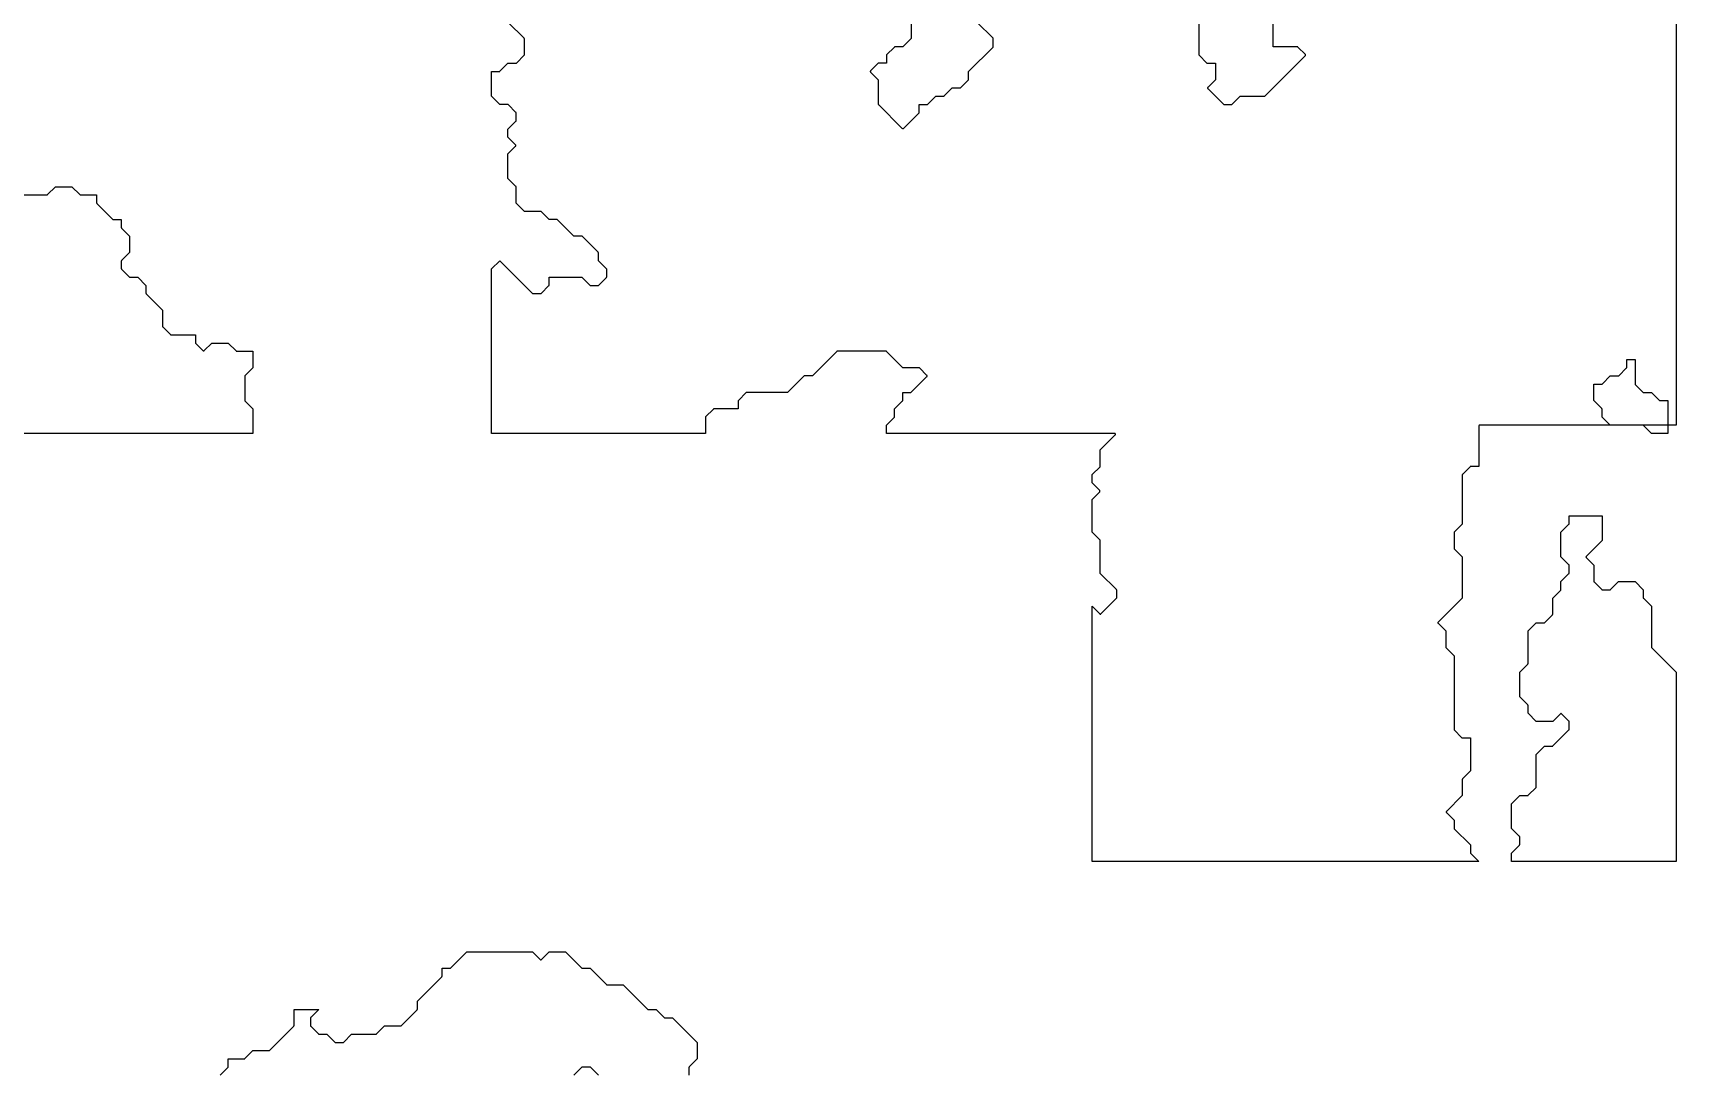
# Model space of a CAD drawing. Header units: metres. Extents: x 0 to 799, y 1 to 1100.
# Drawn here: x 599.2 to 799, y 283.4 to 409.7 of the extents above; entities that cross this region are included whole.
import ezdxf

# ---------------------------------------------------------------- set-up
doc = ezdxf.new("R2010")
doc.units = ezdxf.units.M
doc.layers.add('forest', color=7, linetype='Continuous')
doc.layers.add('forestfragmentation', color=7, linetype='Continuous')

msp = doc.modelspace()

# ---------------------------------------------------------------- linework, layer by layer
at = {"layer": 'forest', "color": 194}
for points in [[(799, 424), (799, 362), (799, 362), (799, 362), (775.1, 362), (775.09, 362), (775.08, 362), (775.07, 362), (775.06, 361.99), (775.05, 361.99), (775.04, 361.98), (775.04, 361.98), (775.03, 361.97), (775.02, 361.96), (775.02, 361.96), (775.01, 361.95), (775.01, 361.94), (775, 361.93), (775, 361.92), (775, 361.91), (775, 361.9), (775, 357), (775, 357), (775, 357), (774.04, 357), (774.03, 357), (774.02, 357), (774.01, 357), (774, 356.99), (773.99, 356.99), (773.99, 356.98), (773.98, 356.98), (773.97, 356.97), (773.03, 356.03), (773.02, 356.02), (773.02, 356.01), (773.01, 356.01), (773.01, 356), (773, 355.99), (773, 355.98), (773, 355.97), (773, 355.96), (773, 350), (773, 350), (773, 350), (772.03, 349.03), (772.02, 349.02), (772.02, 349.01), (772.01, 349.01), (772.01, 349), (772, 348.99), (772, 348.98), (772, 348.97), (772, 348.96), (772, 347.04), (772, 347.03), (772, 347.02), (772, 347.01), (772.01, 347), (772.01, 346.99), (772.02, 346.99), (772.02, 346.98), (772.03, 346.97), (773, 346), (773, 346), (773, 346), (773, 341), (773, 341), (773, 341), (770.07, 338.07), (770.06, 338.06), (770.06, 338.06), (770.05, 338.05), (770.05, 338.04), (770.05, 338.03), (770.04, 338.02), (770.04, 338.01), (770.04, 338), (770.04, 337.99), (770.04, 337.98), (770.05, 337.97), (770.05, 337.96), (770.05, 337.95), (770.06, 337.94), (770.06, 337.94), (770.07, 337.93), (771, 337), (771, 337), (771, 337), (771, 335.04), (771, 335.03), (771, 335.02), (771, 335.01), (771.01, 335), (771.01, 334.99), (771.02, 334.99), (771.02, 334.98), (771.03, 334.97), (772, 334), (772, 334), (772, 334), (772, 325.04), (772, 325.03), (772, 325.02), (772, 325.01), (772.01, 325), (772.01, 324.99), (772.02, 324.99), (772.02, 324.98), (772.03, 324.97), (772.97, 324.03), (772.98, 324.02), (772.99, 324.02), (772.99, 324.01), (773, 324.01), (773.01, 324), (773.02, 324), (773.03, 324), (773.04, 324), (774, 324), (774, 324), (774, 324), (774, 320), (774, 320), (774, 320), (773.03, 319.03), (773.02, 319.02), (773.02, 319.01), (773.01, 319.01), (773.01, 319), (773, 318.99), (773, 318.98), (773, 318.97), (773, 318.96), (773, 317), (773, 317), (773, 317), (771.07, 315.07), (771.06, 315.06), (771.06, 315.06), (771.05, 315.05), (771.05, 315.04), (771.05, 315.03), (771.04, 315.02), (771.04, 315.01), (771.04, 315), (771.04, 314.99), (771.04, 314.98), (771.05, 314.97), (771.05, 314.96), (771.05, 314.95), (771.06, 314.94), (771.06, 314.94), (771.07, 314.93), (772, 314), (772, 314), (772, 314), (772, 313.04), (772, 313.03), (772, 313.02), (772, 313.01), (772.01, 313), (772.01, 312.99), (772.02, 312.99), (772.02, 312.98), (772.03, 312.97), (774, 311), (774, 311), (774, 311), (774, 310.04), (774, 310.03), (774, 310.02), (774, 310.01), (774.01, 310), (774.01, 309.99), (774.02, 309.99), (774.02, 309.98), (774.03, 309.97), (775, 309), (775, 309), (775, 309), (728, 309), (728, 309), (728, 309), (728, 340), (728, 340), (728, 340), (728.93, 339.07), (728.94, 339.06), (728.94, 339.06), (728.95, 339.05), (728.96, 339.05), (728.97, 339.05), (728.98, 339.04), (728.99, 339.04), (729, 339.04), (729.01, 339.04), (729.02, 339.04), (729.03, 339.05), (729.04, 339.05), (729.05, 339.05), (729.06, 339.06), (729.06, 339.06), (729.07, 339.07), (730.97, 340.97), (730.98, 340.98), (730.98, 340.99), (730.99, 340.99), (730.99, 341), (731, 341.01), (731, 341.02), (731, 341.03), (731, 341.04), (731, 341.96), (731, 341.97), (731, 341.98), (731, 341.99), (730.99, 342), (730.99, 342.01), (730.98, 342.01), (730.98, 342.02), (730.97, 342.03), (729, 344), (729, 344), (729, 344), (729, 347.96), (729, 347.97), (729, 347.98), (729, 347.99), (728.99, 348), (728.99, 348.01), (728.98, 348.01), (728.98, 348.02), (728.97, 348.03), (728, 349), (728, 349), (728, 349), (728, 353), (728, 353), (728, 353), (728.93, 353.93), (728.94, 353.94), (728.94, 353.94), (728.95, 353.95), (728.95, 353.96), (728.95, 353.97), (728.96, 353.98), (728.96, 353.99), (728.96, 354), (728.96, 354.01), (728.96, 354.02), (728.95, 354.03), (728.95, 354.04), (728.95, 354.05), (728.94, 354.06), (728.94, 354.06), (728.93, 354.07), (728, 355), (728, 355), (728, 355), (728, 356), (728, 356), (728, 356), (728.97, 356.97), (728.98, 356.98), (728.98, 356.99), (728.99, 356.99), (728.99, 357), (729, 357.01), (729, 357.02), (729, 357.03), (729, 357.04), (729, 359), (729, 359), (729, 359), (730.83, 360.83), (730.84, 360.84), (730.84, 360.84), (730.85, 360.85), (730.85, 360.86), (730.85, 360.87), (730.86, 360.88), (730.86, 360.89), (730.86, 360.9), (730.86, 360.91), (730.86, 360.92), (730.85, 360.93), (730.85, 360.94), (730.85, 360.95), (730.84, 360.96), (730.84, 360.96), (730.83, 360.97), (730.82, 360.98), (730.81, 360.98), (730.81, 360.99), (730.8, 360.99), (730.79, 361), (730.78, 361), (730.77, 361), (730.76, 361), (703, 361), (703, 361), (703, 361), (703, 362), (703, 362), (703, 362), (703.97, 362.97), (703.98, 362.98), (703.98, 362.99), (703.99, 362.99), (703.99, 363), (704, 363.01), (704, 363.02), (704, 363.03), (704, 363.04), (704, 364), (704, 364), (704, 364), (704.97, 364.97), (704.98, 364.98), (704.98, 364.99), (704.99, 364.99), (704.99, 365), (705, 365.01), (705, 365.02), (705, 365.03), (705, 365.04), (705, 366), (705, 366), (705, 366), (705.96, 366), (705.97, 366), (705.98, 366), (705.99, 366), (706, 366.01), (706.01, 366.01), (706.01, 366.02), (706.02, 366.02), (706.03, 366.03), (707.93, 367.93), (707.94, 367.94), (707.94, 367.94), (707.95, 367.95), (707.95, 367.96), (707.95, 367.97), (707.96, 367.98), (707.96, 367.99), (707.96, 368), (707.96, 368.01), (707.96, 368.02), (707.95, 368.03), (707.95, 368.04), (707.95, 368.05), (707.94, 368.06), (707.94, 368.06), (707.93, 368.07), (707.03, 368.97), (707.02, 368.98), (707.01, 368.98), (707.01, 368.99), (707, 368.99), (706.99, 369), (706.98, 369), (706.97, 369), (706.96, 369), (705, 369), (705, 369), (705, 369), (703.03, 370.97), (703.02, 370.98), (703.01, 370.98), (703.01, 370.99), (703, 370.99), (702.99, 371), (702.98, 371), (702.97, 371), (702.96, 371), (697.04, 371), (697.03, 371), (697.02, 371), (697.01, 371), (697, 370.99), (696.99, 370.99), (696.99, 370.98), (696.98, 370.98), (696.97, 370.97), (694, 368), (694, 368), (694, 368), (693.04, 368), (693.03, 368), (693.02, 368), (693.01, 368), (693, 367.99), (692.99, 367.99), (692.99, 367.98), (692.98, 367.98), (692.97, 367.97), (691, 366), (691, 366), (691, 366), (686.04, 366), (686.03, 366), (686.02, 366), (686.01, 366), (686, 365.99), (685.99, 365.99), (685.99, 365.98), (685.98, 365.98), (685.97, 365.97), (685.03, 365.03), (685.02, 365.02), (685.02, 365.01), (685.01, 365.01), (685.01, 365), (685, 364.99), (685, 364.98), (685, 364.97), (685, 364.96), (685, 364), (685, 364), (685, 364), (682.04, 364), (682.03, 364), (682.02, 364), (682.01, 364), (682, 363.99), (681.99, 363.99), (681.99, 363.98), (681.98, 363.98), (681.97, 363.97), (681.03, 363.03), (681.02, 363.02), (681.02, 363.01), (681.01, 363.01), (681.01, 363), (681, 362.99), (681, 362.98), (681, 362.97), (681, 362.96), (681, 361), (681, 361), (681, 361), (655, 361), (655, 361), (655, 361), (655, 381), (655, 381), (655, 381), (656, 382), (656, 382), (656, 382), (659.97, 378.03), (659.98, 378.02), (659.99, 378.02), (659.99, 378.01), (660, 378.01), (660.01, 378), (660.02, 378), (660.03, 378), (660.04, 378), (660.96, 378), (660.97, 378), (660.98, 378), (660.99, 378), (661, 378.01), (661.01, 378.01), (661.01, 378.02), (661.02, 378.02), (661.03, 378.03), (661.97, 378.97), (661.98, 378.98), (661.98, 378.99), (661.99, 378.99), (661.99, 379), (662, 379.01), (662, 379.02), (662, 379.03), (662, 379.04), (662, 380), (662, 380), (662, 380), (666, 380), (666, 380), (666, 380), (666.97, 379.03), (666.98, 379.02), (666.99, 379.02), (666.99, 379.01), (667, 379.01), (667.01, 379), (667.02, 379), (667.03, 379), (667.04, 379), (667.96, 379), (667.97, 379), (667.98, 379), (667.99, 379), (668, 379.01), (668.01, 379.01), (668.01, 379.02), (668.02, 379.02), (668.03, 379.03), (668.97, 379.97), (668.98, 379.98), (668.98, 379.99), (668.99, 379.99), (668.99, 380), (669, 380.01), (669, 380.02), (669, 380.03), (669, 380.04), (669, 380.96), (669, 380.97), (669, 380.98), (669, 380.99), (668.99, 381), (668.99, 381.01), (668.98, 381.01), (668.98, 381.02), (668.97, 381.03), (668, 382), (668, 382), (668, 382), (668, 382.96), (668, 382.97), (668, 382.98), (668, 382.99), (667.99, 383), (667.99, 383.01), (667.98, 383.01), (667.98, 383.02), (667.97, 383.03), (666.03, 384.97), (666.02, 384.98), (666.01, 384.98), (666.01, 384.99), (666, 384.99), (665.99, 385), (665.98, 385), (665.97, 385), (665.96, 385), (665, 385), (665, 385), (665, 385), (663.03, 386.97), (663.02, 386.98), (663.01, 386.98), (663.01, 386.99), (663, 386.99), (662.99, 387), (662.98, 387), (662.97, 387), (662.96, 387), (662, 387), (662, 387), (662, 387), (661.03, 387.97), (661.02, 387.98), (661.01, 387.98), (661.01, 387.99), (661, 387.99), (660.99, 388), (660.98, 388), (660.97, 388), (660.96, 388), (659, 388), (659, 388), (659, 388), (658, 389), (658, 389), (658, 389), (658, 390.96), (658, 390.97), (658, 390.98), (658, 390.99), (657.99, 391), (657.99, 391.01), (657.98, 391.01), (657.98, 391.02), (657.97, 391.03), (657, 392), (657, 392), (657, 392), (657, 395), (657, 395), (657, 395), (657.93, 395.93), (657.94, 395.94), (657.94, 395.94), (657.95, 395.95), (657.95, 395.96), (657.95, 395.97), (657.96, 395.98), (657.96, 395.99), (657.96, 396), (657.96, 396.01), (657.96, 396.02), (657.95, 396.03), (657.95, 396.04), (657.95, 396.05), (657.94, 396.06), (657.94, 396.06), (657.93, 396.07), (657, 397), (657, 397), (657, 397), (657, 398), (657, 398), (657, 398), (657.97, 398.97), (657.98, 398.98), (657.98, 398.99), (657.99, 398.99), (657.99, 399), (658, 399.01), (658, 399.02), (658, 399.03), (658, 399.04), (658, 399.96), (658, 399.97), (658, 399.98), (658, 399.99), (657.99, 400), (657.99, 400.01), (657.98, 400.01), (657.98, 400.02), (657.97, 400.03), (657.03, 400.97), (657.02, 400.98), (657.01, 400.98), (657.01, 400.99), (657, 400.99), (656.99, 401), (656.98, 401), (656.97, 401), (656.96, 401), (656, 401), (656, 401), (656, 401), (655, 402), (655, 402), (655, 402), (655, 405), (655, 405), (655, 405), (655.96, 405), (655.97, 405), (655.98, 405), (655.99, 405), (656, 405.01), (656.01, 405.01), (656.01, 405.02), (656.02, 405.02), (656.03, 405.03), (657, 406), (657, 406), (657, 406), (657.96, 406), (657.97, 406), (657.98, 406), (657.99, 406), (658, 406.01), (658.01, 406.01), (658.01, 406.02), (658.02, 406.02), (658.03, 406.03), (658.97, 406.97), (658.98, 406.98), (658.98, 406.99), (658.99, 406.99), (658.99, 407), (659, 407.01), (659, 407.02), (659, 407.03), (659, 407.04), (659, 408.96), (659, 408.97), (659, 408.98), (659, 408.99), (658.99, 409), (658.99, 409.01), (658.98, 409.01), (658.98, 409.02), (658.97, 409.03), (657.03, 410.97)], [(741, 415), (741, 407.04), (741, 407.03), (741, 407.02), (741, 407.01), (741.01, 407), (741.01, 406.99), (741.02, 406.99), (741.02, 406.98), (741.03, 406.97), (741.97, 406.03), (741.98, 406.02), (741.99, 406.02), (741.99, 406.01), (742, 406.01), (742.01, 406), (742.02, 406), (742.03, 406), (742.04, 406), (743, 406), (743, 406), (743, 406), (743, 404), (743, 404), (743, 404), (742.07, 403.07), (742.06, 403.06), (742.06, 403.06), (742.05, 403.05), (742.05, 403.04), (742.05, 403.03), (742.04, 403.02), (742.04, 403.01), (742.04, 403), (742.04, 402.99), (742.04, 402.98), (742.05, 402.97), (742.05, 402.96), (742.05, 402.95), (742.06, 402.94), (742.06, 402.94), (742.07, 402.93), (743.97, 401.03), (743.98, 401.02), (743.99, 401.02), (743.99, 401.01), (744, 401.01), (744.01, 401), (744.02, 401), (744.03, 401), (744.04, 401), (744.96, 401), (744.97, 401), (744.98, 401), (744.99, 401), (745, 401.01), (745.01, 401.01), (745.01, 401.02), (745.02, 401.02), (745.03, 401.03), (746, 402), (746, 402), (746, 402), (748.96, 402), (748.97, 402), (748.98, 402), (748.99, 402), (749, 402.01), (749.01, 402.01), (749.01, 402.02), (749.02, 402.02), (749.03, 402.03), (753.93, 406.93), (753.94, 406.94), (753.94, 406.94), (753.95, 406.95), (753.95, 406.96), (753.95, 406.97), (753.96, 406.98), (753.96, 406.99), (753.96, 407), (753.96, 407.01), (753.96, 407.02), (753.95, 407.03), (753.95, 407.04), (753.95, 407.05), (753.94, 407.06), (753.94, 407.06), (753.93, 407.07), (753.03, 407.97), (753.02, 407.98), (753.01, 407.98), (753.01, 407.99), (753, 407.99), (752.99, 408), (752.98, 408), (752.97, 408), (752.96, 408), (750, 408), (750, 408), (750, 408), (750, 411)], [(706, 410.96), (706, 409), (706, 409), (706, 409), (705, 408), (705, 408), (705, 408), (704.04, 408), (704.03, 408), (704.02, 408), (704.01, 408), (704, 407.99), (703.99, 407.99), (703.99, 407.98), (703.98, 407.98), (703.97, 407.97), (703.03, 407.03), (703.02, 407.02), (703.02, 407.01), (703.01, 407.01), (703.01, 407), (703, 406.99), (703, 406.98), (703, 406.97), (703, 406.96), (703, 406), (703, 406), (703, 406), (702.04, 406), (702.03, 406), (702.02, 406), (702.01, 406), (702, 405.99), (701.99, 405.99), (701.99, 405.98), (701.98, 405.98), (701.97, 405.97), (701.07, 405.07), (701.06, 405.06), (701.06, 405.06), (701.05, 405.05), (701.05, 405.04), (701.05, 405.03), (701.04, 405.02), (701.04, 405.01), (701.04, 405), (701.04, 404.99), (701.04, 404.98), (701.05, 404.97), (701.05, 404.96), (701.05, 404.95), (701.06, 404.94), (701.06, 404.94), (701.07, 404.93), (702, 404), (702, 404), (702, 404), (702, 401.04), (702, 401.03), (702, 401.02), (702, 401.01), (702.01, 401), (702.01, 400.99), (702.02, 400.99), (702.02, 400.98), (702.03, 400.97), (704.93, 398.07), (704.94, 398.06), (704.94, 398.06), (704.95, 398.05), (704.96, 398.05), (704.97, 398.05), (704.98, 398.04), (704.99, 398.04), (705, 398.04), (705.01, 398.04), (705.02, 398.04), (705.03, 398.05), (705.04, 398.05), (705.05, 398.05), (705.06, 398.06), (705.06, 398.06), (705.07, 398.07), (706.97, 399.97), (706.98, 399.98), (706.98, 399.99), (706.99, 399.99), (706.99, 400), (707, 400.01), (707, 400.02), (707, 400.03), (707, 400.04), (707, 401), (707, 401), (707, 401), (707.96, 401), (707.97, 401), (707.98, 401), (707.99, 401), (708, 401.01), (708.01, 401.01), (708.01, 401.02), (708.02, 401.02), (708.03, 401.03), (709, 402), (709, 402), (709, 402), (709.96, 402), (709.97, 402), (709.98, 402), (709.99, 402), (710, 402.01), (710.01, 402.01), (710.01, 402.02), (710.02, 402.02), (710.03, 402.03), (711, 403), (711, 403), (711, 403), (711.96, 403), (711.97, 403), (711.98, 403), (711.99, 403), (712, 403.01), (712.01, 403.01), (712.01, 403.02), (712.02, 403.02), (712.03, 403.03), (712.97, 403.97), (712.98, 403.98), (712.98, 403.99), (712.99, 403.99), (712.99, 404), (713, 404.01), (713, 404.02), (713, 404.03), (713, 404.04), (713, 405), (713, 405), (713, 405), (715.97, 407.97), (715.98, 407.98), (715.98, 407.99), (715.99, 407.99), (715.99, 408), (716, 408.01), (716, 408.02), (716, 408.03), (716, 408.04), (716, 408.96), (716, 408.97), (716, 408.98), (716, 408.99), (715.99, 409), (715.99, 409.01), (715.98, 409.01), (715.98, 409.02), (715.97, 409.03), (714, 411)], [(598.04, 390), (600.96, 390), (600.97, 390), (600.98, 390), (600.99, 390), (601, 390.01), (601.01, 390.01), (601.01, 390.02), (601.02, 390.02), (601.03, 390.03), (602, 391), (602, 391), (602, 391), (604, 391), (604, 391), (604, 391), (604.97, 390.03), (604.98, 390.02), (604.99, 390.02), (604.99, 390.01), (605, 390.01), (605.01, 390), (605.02, 390), (605.03, 390), (605.04, 390), (607, 390), (607, 390), (607, 390), (607, 389.04), (607, 389.03), (607, 389.02), (607, 389.01), (607.01, 389), (607.01, 388.99), (607.02, 388.99), (607.02, 388.98), (607.03, 388.97), (608.97, 387.03), (608.98, 387.02), (608.99, 387.02), (608.99, 387.01), (609, 387.01), (609.01, 387), (609.02, 387), (609.03, 387), (609.04, 387), (610, 387), (610, 387), (610, 387), (610, 386.04), (610, 386.03), (610, 386.02), (610, 386.01), (610.01, 386), (610.01, 385.99), (610.02, 385.99), (610.02, 385.98), (610.03, 385.97), (611, 385), (611, 385), (611, 385), (611, 383), (611, 383), (611, 383), (610.03, 382.03), (610.02, 382.02), (610.02, 382.01), (610.01, 382.01), (610.01, 382), (610, 381.99), (610, 381.98), (610, 381.97), (610, 381.96), (610, 381.04), (610, 381.03), (610, 381.02), (610, 381.01), (610.01, 381), (610.01, 380.99), (610.02, 380.99), (610.02, 380.98), (610.03, 380.97), (610.97, 380.03), (610.98, 380.02), (610.99, 380.02), (610.99, 380.01), (611, 380.01), (611.01, 380), (611.02, 380), (611.03, 380), (611.04, 380), (612, 380), (612, 380), (612, 380), (613, 379), (613, 379), (613, 379), (613, 378.04), (613, 378.03), (613, 378.02), (613, 378.01), (613.01, 378), (613.01, 377.99), (613.02, 377.99), (613.02, 377.98), (613.03, 377.97), (615, 376), (615, 376), (615, 376), (615, 374.04), (615, 374.03), (615, 374.02), (615, 374.01), (615.01, 374), (615.01, 373.99), (615.02, 373.99), (615.02, 373.98), (615.03, 373.97), (615.97, 373.03), (615.98, 373.02), (615.99, 373.02), (615.99, 373.01), (616, 373.01), (616.01, 373), (616.02, 373), (616.03, 373), (616.04, 373), (619, 373), (619, 373), (619, 373), (619, 372.04), (619, 372.03), (619, 372.02), (619, 372.01), (619.01, 372), (619.01, 371.99), (619.02, 371.99), (619.02, 371.98), (619.03, 371.97), (619.93, 371.07), (619.94, 371.06), (619.94, 371.06), (619.95, 371.05), (619.96, 371.05), (619.97, 371.05), (619.98, 371.04), (619.99, 371.04), (620, 371.04), (620.01, 371.04), (620.02, 371.04), (620.03, 371.05), (620.04, 371.05), (620.05, 371.05), (620.06, 371.06), (620.06, 371.06), (620.07, 371.07), (621, 372), (621, 372), (621, 372), (623, 372), (623, 372), (623, 372), (623.97, 371.03), (623.98, 371.02), (623.99, 371.02), (623.99, 371.01), (624, 371.01), (624.01, 371), (624.02, 371), (624.03, 371), (624.04, 371), (626, 371), (626, 371), (626, 371), (626, 369), (626, 369), (626, 369), (625.03, 368.03), (625.02, 368.02), (625.02, 368.01), (625.01, 368.01), (625.01, 368), (625, 367.99), (625, 367.98), (625, 367.97), (625, 367.96), (625, 365.04), (625, 365.03), (625, 365.02), (625, 365.01), (625.01, 365), (625.01, 364.99), (625.02, 364.99), (625.02, 364.98), (625.03, 364.97), (626, 364), (626, 364), (626, 364), (626, 361), (626, 361), (626, 361), (520, 361)], [(779, 309), (779, 309), (779, 310), (779, 310), (779, 310), (779.97, 310.97), (779.98, 310.98), (779.98, 310.99), (779.99, 310.99), (779.99, 311), (780, 311.01), (780, 311.02), (780, 311.03), (780, 311.04), (780, 311.96), (780, 311.97), (780, 311.98), (780, 311.99), (779.99, 312), (779.99, 312.01), (779.98, 312.01), (779.98, 312.02), (779.97, 312.03), (779, 313), (779, 313), (779, 313), (779, 316), (779, 316), (779, 316), (780, 317), (780, 317), (780, 317), (780.96, 317), (780.97, 317), (780.98, 317), (780.99, 317), (781, 317.01), (781.01, 317.01), (781.01, 317.02), (781.02, 317.02), (781.03, 317.03), (781.97, 317.97), (781.98, 317.98), (781.98, 317.99), (781.99, 317.99), (781.99, 318), (782, 318.01), (782, 318.02), (782, 318.03), (782, 318.04), (782, 322), (782, 322), (782, 322), (783, 323), (783, 323), (783, 323), (783.96, 323), (783.97, 323), (783.98, 323), (783.99, 323), (784, 323.01), (784.01, 323.01), (784.01, 323.02), (784.02, 323.02), (784.03, 323.03), (785.97, 324.97), (785.98, 324.98), (785.98, 324.99), (785.99, 324.99), (785.99, 325), (786, 325.01), (786, 325.02), (786, 325.03), (786, 325.04), (786, 325.96), (786, 325.97), (786, 325.98), (786, 325.99), (785.99, 326), (785.99, 326.01), (785.98, 326.01), (785.98, 326.02), (785.97, 326.03), (785.07, 326.93), (785.06, 326.94), (785.06, 326.94), (785.05, 326.95), (785.04, 326.95), (785.03, 326.95), (785.02, 326.96), (785.01, 326.96), (785, 326.96), (784.99, 326.96), (784.98, 326.96), (784.97, 326.95), (784.96, 326.95), (784.95, 326.95), (784.94, 326.94), (784.94, 326.94), (784.93, 326.93), (784, 326), (784, 326), (784, 326), (782, 326), (782, 326), (782, 326), (781, 327), (781, 327), (781, 327), (781, 327.96), (781, 327.97), (781, 327.98), (781, 327.99), (780.99, 328), (780.99, 328.01), (780.98, 328.01), (780.98, 328.02), (780.97, 328.03), (780, 329), (780, 329), (780, 329), (780, 332), (780, 332), (780, 332), (780.97, 332.97), (780.98, 332.98), (780.98, 332.99), (780.99, 332.99), (780.99, 333), (781, 333.01), (781, 333.02), (781, 333.03), (781, 333.04), (781, 337), (781, 337), (781, 337), (782, 338), (782, 338), (782, 338), (782.96, 338), (782.97, 338), (782.98, 338), (782.99, 338), (783, 338.01), (783.01, 338.01), (783.01, 338.02), (783.02, 338.02), (783.03, 338.03), (783.97, 338.97), (783.98, 338.98), (783.98, 338.99), (783.99, 338.99), (783.99, 339), (784, 339.01), (784, 339.02), (784, 339.03), (784, 339.04), (784, 341), (784, 341), (784, 341), (784.97, 341.97), (784.98, 341.98), (784.98, 341.99), (784.99, 341.99), (784.99, 342), (785, 342.01), (785, 342.02), (785, 342.03), (785, 342.04), (785, 343), (785, 343), (785, 343), (785.97, 343.97), (785.98, 343.98), (785.98, 343.99), (785.99, 343.99), (785.99, 344), (786, 344.01), (786, 344.02), (786, 344.03), (786, 344.04), (786, 344.96), (786, 344.97), (786, 344.98), (786, 344.99), (785.99, 345), (785.99, 345.01), (785.98, 345.01), (785.98, 345.02), (785.97, 345.03), (785, 346), (785, 346), (785, 346), (785, 349), (785, 349), (785, 349), (785.97, 349.97), (785.98, 349.98), (785.98, 349.99), (785.99, 349.99), (785.99, 350), (786, 350.01), (786, 350.02), (786, 350.03), (786, 350.04), (786, 351), (786, 351), (786, 351), (790, 351), (790, 351), (790, 351), (790, 348), (790, 348), (790, 348), (788.07, 346.07), (788.06, 346.06), (788.06, 346.06), (788.05, 346.05), (788.05, 346.04), (788.05, 346.03), (788.04, 346.02), (788.04, 346.01), (788.04, 346), (788.04, 345.99), (788.04, 345.98), (788.05, 345.97), (788.05, 345.96), (788.05, 345.95), (788.06, 345.94), (788.06, 345.94), (788.07, 345.93), (789, 345), (789, 345), (789, 345), (789, 343.04), (789, 343.03), (789, 343.02), (789, 343.01), (789.01, 343), (789.01, 342.99), (789.02, 342.99), (789.02, 342.98), (789.03, 342.97), (789.97, 342.03), (789.98, 342.02), (789.99, 342.02), (789.99, 342.01), (790, 342.01), (790.01, 342), (790.02, 342), (790.03, 342), (790.04, 342), (790.96, 342), (790.97, 342), (790.98, 342), (790.99, 342), (791, 342.01), (791.01, 342.01), (791.01, 342.02), (791.02, 342.02), (791.03, 342.03), (792, 343), (792, 343), (792, 343), (794, 343), (794, 343), (794, 343), (795, 342), (795, 342), (795, 342), (795, 341.04), (795, 341.03), (795, 341.02), (795, 341.01), (795.01, 341), (795.01, 340.99), (795.02, 340.99), (795.02, 340.98), (795.03, 340.97), (796, 340), (796, 340), (796, 340), (796, 335.04), (796, 335.03), (796, 335.02), (796, 335.01), (796.01, 335), (796.01, 334.99), (796.02, 334.99), (796.02, 334.98), (796.03, 334.97), (799, 332), (799, 332), (799, 332), (799, 309), (799, 309), (799, 309), (779, 309), (779, 309)], [(622, 283), (622.97, 283.97), (622.98, 283.98), (622.98, 283.99), (622.99, 283.99), (622.99, 284), (623, 284.01), (623, 284.02), (623, 284.03), (623, 284.04), (623, 285), (623, 285), (623, 285), (624.96, 285), (624.97, 285), (624.98, 285), (624.99, 285), (625, 285.01), (625.01, 285.01), (625.01, 285.02), (625.02, 285.02), (625.03, 285.03), (626, 286), (626, 286), (626, 286), (627.96, 286), (627.97, 286), (627.98, 286), (627.99, 286), (628, 286.01), (628.01, 286.01), (628.01, 286.02), (628.02, 286.02), (628.03, 286.03), (630.97, 288.97), (630.98, 288.98), (630.98, 288.99), (630.99, 288.99), (630.99, 289), (631, 289.01), (631, 289.02), (631, 289.03), (631, 289.04), (631, 291), (631, 291), (631, 291), (634, 291), (634, 291), (634, 291), (633.03, 290.03), (633.02, 290.02), (633.02, 290.01), (633.01, 290.01), (633.01, 290), (633, 289.99), (633, 289.98), (633, 289.97), (633, 289.96), (633, 289.04), (633, 289.03), (633, 289.02), (633, 289.01), (633.01, 289), (633.01, 288.99), (633.02, 288.99), (633.02, 288.98), (633.03, 288.97), (633.97, 288.03), (633.98, 288.02), (633.99, 288.02), (633.99, 288.01), (634, 288.01), (634.01, 288), (634.02, 288), (634.03, 288), (634.04, 288), (635, 288), (635, 288), (635, 288), (635.97, 287.03), (635.98, 287.02), (635.99, 287.02), (635.99, 287.01), (636, 287.01), (636.01, 287), (636.02, 287), (636.03, 287), (636.04, 287), (636.96, 287), (636.97, 287), (636.98, 287), (636.99, 287), (637, 287.01), (637.01, 287.01), (637.01, 287.02), (637.02, 287.02), (637.03, 287.03), (638, 288), (638, 288), (638, 288), (640.96, 288), (640.97, 288), (640.98, 288), (640.99, 288), (641, 288.01), (641.01, 288.01), (641.01, 288.02), (641.02, 288.02), (641.03, 288.03), (642, 289), (642, 289), (642, 289), (643.96, 289), (643.97, 289), (643.98, 289), (643.99, 289), (644, 289.01), (644.01, 289.01), (644.01, 289.02), (644.02, 289.02), (644.03, 289.03), (645.97, 290.97), (645.98, 290.98), (645.98, 290.99), (645.99, 290.99), (645.99, 291), (646, 291.01), (646, 291.02), (646, 291.03), (646, 291.04), (646, 292), (646, 292), (646, 292), (648.97, 294.97), (648.98, 294.98), (648.98, 294.99), (648.99, 294.99), (648.99, 295), (649, 295.01), (649, 295.02), (649, 295.03), (649, 295.04), (649, 296), (649, 296), (649, 296), (649.96, 296), (649.97, 296), (649.98, 296), (649.99, 296), (650, 296.01), (650.01, 296.01), (650.01, 296.02), (650.02, 296.02), (650.03, 296.03), (652, 298), (652, 298), (652, 298), (660, 298), (660, 298), (660, 298), (660.93, 297.07), (660.94, 297.06), (660.94, 297.06), (660.95, 297.05), (660.96, 297.05), (660.97, 297.05), (660.98, 297.04), (660.99, 297.04), (661, 297.04), (661.01, 297.04), (661.02, 297.04), (661.03, 297.05), (661.04, 297.05), (661.05, 297.05), (661.06, 297.06), (661.06, 297.06), (661.07, 297.07), (662, 298), (662, 298), (662, 298), (664, 298), (664, 298), (664, 298), (665.97, 296.03), (665.98, 296.02), (665.99, 296.02), (665.99, 296.01), (666, 296.01), (666.01, 296), (666.02, 296), (666.03, 296), (666.04, 296), (667, 296), (667, 296), (667, 296), (668.97, 294.03), (668.98, 294.02), (668.99, 294.02), (668.99, 294.01), (669, 294.01), (669.01, 294), (669.02, 294), (669.03, 294), (669.04, 294), (671, 294), (671, 294), (671, 294), (673.97, 291.03), (673.98, 291.02), (673.99, 291.02), (673.99, 291.01), (674, 291.01), (674.01, 291), (674.02, 291), (674.03, 291), (674.04, 291), (675, 291), (675, 291), (675, 291), (675.97, 290.03), (675.98, 290.02), (675.99, 290.02), (675.99, 290.01), (676, 290.01), (676.01, 290), (676.02, 290), (676.03, 290), (676.04, 290), (677, 290), (677, 290), (677, 290), (680, 287), (680, 287), (680, 287), (680, 285), (680, 285), (680, 285), (679.03, 284.03), (679.02, 284.02), (679.02, 284.01), (679.01, 284.01), (679.01, 284), (679, 283.99), (679, 283.98), (679, 283.97), (679, 283.96), (679, 283)], [(668, 283), (667.03, 283.97), (667.02, 283.98), (667.01, 283.98), (667.01, 283.99), (667, 283.99), (666.99, 284), (666.98, 284), (666.97, 284), (666.96, 284), (666.04, 284), (666.03, 284), (666.02, 284), (666.01, 284), (666, 283.99), (665.99, 283.99), (665.99, 283.98), (665.98, 283.98), (665.97, 283.97), (665, 283)]]:
    msp.add_lwpolyline(points, dxfattribs=at)
at = {"layer": 'forestfragmentation', "color": 127}
msp.add_lwpolyline([(789, 367), (789, 367), (789.96, 367), (789.97, 367), (789.98, 367), (789.99, 367), (790, 367.01), (790.01, 367.01), (790.01, 367.02), (790.02, 367.02), (790.03, 367.03), (791, 368), (791, 368), (791, 368), (791.96, 368), (791.97, 368), (791.98, 368), (791.99, 368), (792, 368.01), (792.01, 368.01), (792.01, 368.02), (792.02, 368.02), (792.03, 368.03), (792.97, 368.97), (792.98, 368.98), (792.98, 368.99), (792.99, 368.99), (792.99, 369), (793, 369.01), (793, 369.02), (793, 369.03), (793, 369.04), (793, 370), (793, 370), (793, 370), (794, 370), (794, 370), (794, 370), (794, 367.04), (794, 367.03), (794, 367.02), (794, 367.01), (794.01, 367), (794.01, 366.99), (794.02, 366.99), (794.02, 366.98), (794.03, 366.97), (794.97, 366.03), (794.98, 366.02), (794.99, 366.02), (794.99, 366.01), (795, 366.01), (795.01, 366), (795.02, 366), (795.03, 366), (795.04, 366), (796, 366), (796, 366), (796, 366), (796.97, 365.03), (796.98, 365.02), (796.99, 365.02), (796.99, 365.01), (797, 365.01), (797.01, 365), (797.02, 365), (797.03, 365), (797.04, 365), (798, 365), (798, 365), (798, 365), (798, 361), (798, 361), (798, 361), (796, 361), (796, 361), (796, 361), (795.03, 361.97), (795.02, 361.98), (795.01, 361.98), (795.01, 361.99), (795, 361.99), (794.99, 362), (794.98, 362), (794.97, 362), (794.96, 362), (791, 362), (791, 362), (791, 362), (790, 363), (790, 363), (790, 363), (790, 363.96), (790, 363.97), (790, 363.98), (790, 363.99), (789.99, 364), (789.99, 364.01), (789.98, 364.01), (789.98, 364.02), (789.97, 364.03), (789, 365), (789, 365), (789, 365), (789, 367), (789, 367)], dxfattribs=at)

doc.saveas('drawing.dxf')
